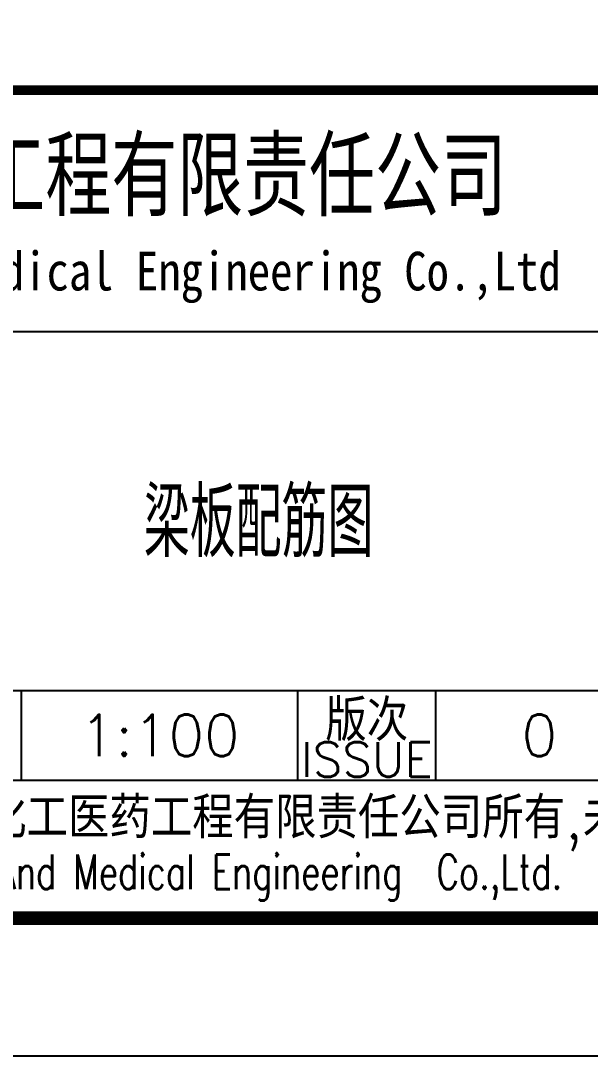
# Model space of a CAD drawing. Header units: millimetres. Extents: x 893615 to 897539, y 39650 to 40458.
# Drawn here: x 897394.2 to 897435.5, y 39650.1 to 39725.2 of the extents above; entities that cross this region are included whole.
import ezdxf
from ezdxf.enums import TextEntityAlignment as Align

# ---------------------------------------------------------------- set-up
doc = ezdxf.new("R2010")
doc.units = ezdxf.units.MM
doc.header["$LTSCALE"] = 1000
doc.header["$MEASUREMENT"] = 0
doc.layers.add('PUB_TEXT', color=7, linetype='Continuous')
doc.styles.add('ECEC_TQ', font='txt_l.shx', dxfattribs={"bigfont": 'hztxt_l.shx'})
doc.styles.add('ECEC_TQ_S', font='')
doc.styles.add('TS', font='tssdeng.shx', dxfattribs={"width": 0.8, "height": 2.5, "bigfont": 'tssdchn.shx'})
doc.styles.get('ECEC_TQ_S').set_extended_font_data('SimSun')

msp = doc.modelspace()

# ---------------------------------------------------------------- linework, layer by layer
for p, q in [((897329.298, 39702.645), (897439.298, 39702.645)), ((897384.298, 39676.645), (897509.298, 39676.645)), ((897394.298, 39670.145), (897394.298, 39676.645)), ((897414.298, 39670.145), (897414.298, 39676.645)), ((897424.298, 39670.145), (897424.298, 39676.645)), ((897329.298, 39670.145), (897509.298, 39670.145)), ((897329.298, 39660.145), (897509.298, 39660.145)), ((897519.298, 39650.145), (896678.298, 39650.145))]:
    msp.add_line(p, q)
at = {"color": 0, "const_width": 1}
msp.add_lwpolyline([(897509.298, 39660.145), (896703.298, 39660.145), (896703.298, 40234.145), (897509.298, 40234.145)], close=True, dxfattribs=at)
at = {"const_width": 0.7}
msp.add_lwpolyline([(897509.298, 39720.145), (897329.298, 39720.145)], dxfattribs=at)

# ---------------------------------------------------------------- texts
for s, height, style, width, p in [('安徽华东化工医药工程有限责任公司', 5, 'ECEC_TQ_S', 0.7, (897391.247, 39714.145)), ('Anhui Huadong Chemical & Medical Engineering Co.,Ltd', 2.8, 'ECEC_TQ_S', 0.85, (897391.247, 39706.645)), ('The proprietary right of this document belongs to Anhui Huadong Chemical And Medical Engineering  Co.,Ltd.  and any replication or transfer to the 3rd. side is forbidden without its permission. ', 2.5, 'ECEC_TQ', 0.72, (897419.298, 39663.145))]:
    msp.add_text(s, height=height, dxfattribs=dict(style=style, width=width)).set_placement(p, align=Align.MIDDLE)
at = {"style": 'ECEC_TQ'}
for s, height, p in [('版次', 3, (897419.298, 39674.645)), ('ISSUE', 2.5, (897419.298, 39671.645)), ('本文件专有权属安徽华东化工医药工程有限责任公司所有,未经许可不得复制或转让给第三方', 3, (897419.298, 39667.145))]:
    msp.add_text(s, height=height, dxfattribs=at).set_placement(p, align=Align.MIDDLE)
for tag, text, p in [('1:100', '1:100', (897404.298, 39673.395)), ('0', '0', (897431.798, 39673.395))]:
    msp.add_attdef(tag, text=text, height=3, dxfattribs=at).set_placement(p, align=Align.MIDDLE)
at = {"layer": 'PUB_TEXT', "style": 'TS', "width": 0.7}
msp.add_text('梁板配筋图', height=5, dxfattribs=at).set_placement((897411.463, 39689.06), align=Align.MIDDLE)

doc.saveas('drawing.dxf')
